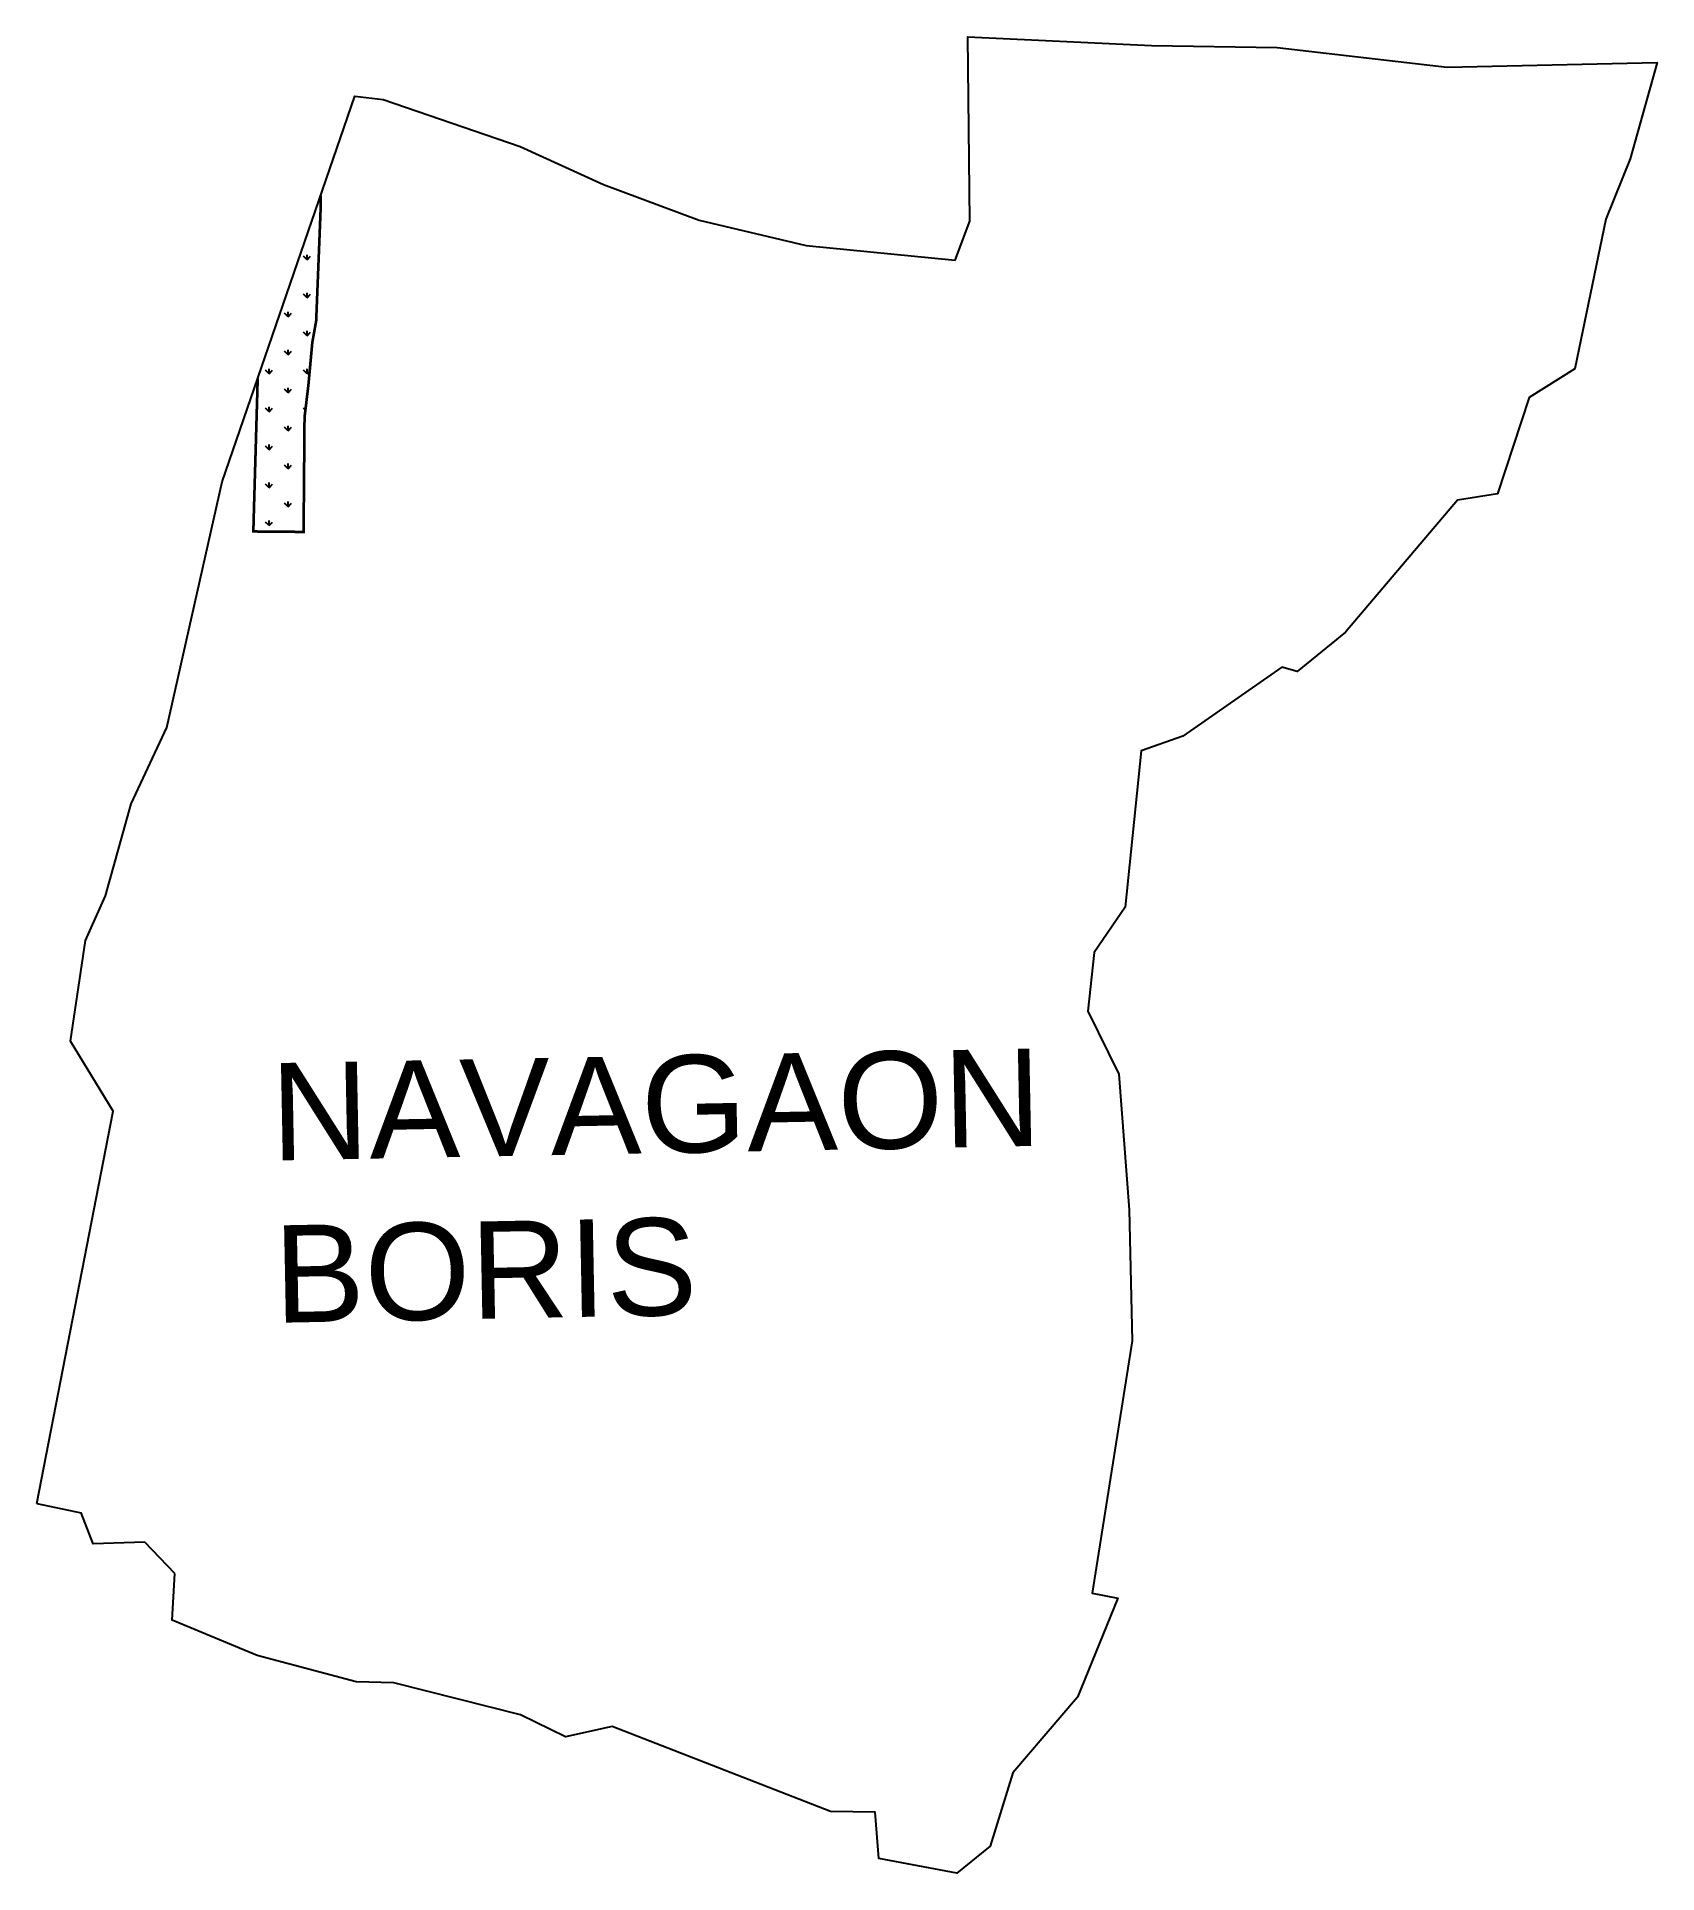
# Model space of a CAD drawing. Header units: metres. Extents: x 275003 to 276813, y 2069073 to 2071125.
import ezdxf

# ---------------------------------------------------------------- set-up
doc = ezdxf.new("R2010")
doc.units = ezdxf.units.M
doc.header["$MEASUREMENT"] = 0
for name, color, linetype in [('MANGROOVES', 112, 'Continuous'), ('village', 3, 'Continuous'), ('VILLAGE NAME', 250, 'Continuous')]:
    doc.layers.add(name, color=color, linetype=linetype)
doc.styles.get("Standard").update_dxf_attribs({"font": 'simplex.shx'})

msp = doc.modelspace()

# ---------------------------------------------------------------- hatches: boundary and pattern name
at = {"layer": 'MANGROOVES'}
h = msp.add_hatch(dxfattribs=at)
h.set_pattern_fill('GRASS', color=256, scale=30)
h.paths.add_polyline_path([(275310.9, 2070783.2), (275315.2, 2070807.2), (275320.3, 2070935.1), (275320.4, 2070947.4), (275249.9, 2070743), (275245.2, 2070579.9), (275245.1, 2070571.9), (275301.1, 2070571.4), (275301.2, 2070579.4), (275302.2, 2070699.4), (275306.5, 2070735.3)])

# ---------------------------------------------------------------- linework, layer by layer
at = {"color": 3, "flags": 128}
msp.add_lwpolyline([(275003, 2069486.2), (275052.5, 2069475.6)], dxfattribs=at)
at = {"layer": 'MANGROOVES', "const_width": 2.98}
msp.add_lwpolyline([(275249.9, 2070743), (275245.2, 2070579.9), (275245.1, 2070571.9), (275301.1, 2070571.4), (275301.2, 2070579.4), (275302.2, 2070699.4), (275306.5, 2070735.3), (275310.9, 2070783.2), (275315.2, 2070807.2), (275320.3, 2070935.1), (275320.4, 2070947.1)], dxfattribs=at)
at = {"layer": 'village', "color": 3}
for points in [[(275003, 2069486.2, 0), (275088.3, 2069924.2, 0), (275040.9, 2070002.7, 0), (275057.4, 2070115.1, 0), (275079.9, 2070164.8, 0), (275108.6, 2070267.8, 0), (275148.3, 2070353.1, 0), (275210.1, 2070627.5, 0), (275358.5, 2071058.1, 0), (275389.9, 2071054.6, 0), (275543.1, 2071001.9, 0), (275636.1, 2070959.3, 0), (275743.2, 2070919.6, 0), (275862.6, 2070891.3, 0), (276028.9, 2070875, 0), (276045.4, 2070918.6, 0), (276043.3, 2071124.5, 0), (276248.4, 2071114.6, 0), (276388.8, 2071112.6, 0), (276578.8, 2071090.4, 0), (276813.3, 2071095.9, 0), (276783, 2070988.2, 0), (276755.9, 2070920.6, 0), (276721.2, 2070753.4, 0), (276670.2, 2070721.7, 0), (276635, 2070613.8, 0), (276590, 2070606.8, 0), (276465.1, 2070459.6, 0), (276411.2, 2070415.3, 0), (276393.9, 2070420.2, 0), (276283.5, 2070343.3, 0), (276236.8, 2070326.9, 0), (276219, 2070152.2, 0), (276184.3, 2070101.6, 0), (276177.3, 2070036.2, 0), (276211.8, 2069965.8, 0), (276223.3, 2069814.1, 0), (276226.9, 2069667.8, 0), (276182.2, 2069385.8, 0), (276210.6, 2069380.5, 0), (276165.8, 2069269.9, 0), (276093.6, 2069185.1, 0), (276068, 2069103.3, 0), (276030.7, 2069073.1, 0), (275943.8, 2069089.6, 0), (275939.6, 2069141.4, 0), (275889.6, 2069142, 0), (275646, 2069236.9, 0), (275593.9, 2069225.4, 0), (275543.3, 2069250.2, 0), (275401.8, 2069285.9, 0), (275359.7, 2069287, 0), (275249.1, 2069316.2, 0), (275154.5, 2069355.9, 0), (275157.2, 2069408, 0)], [(275157.2, 2069408, 0), (275123.7, 2069443.1, 0), (275065.9, 2069441.2, 0), (275052.5, 2069475.6, 0)]]:
    msp.add_polyline3d(points, dxfattribs=at)

# ---------------------------------------------------------------- texts
at = {"layer": 'VILLAGE NAME', "insert": (275263.4, 2069977.9), "char_height": 108.748, "attachment_point": 1, "rotation": 1.1028}
msp.add_mtext_dynamic_manual_height_columns('{\\fArial|b0|i0|c0|p34;NAVAGAON\\PBORIS}', width=726.929, gutter_width=543.7, heights=[0], dxfattribs=at)

doc.saveas('drawing.dxf')
